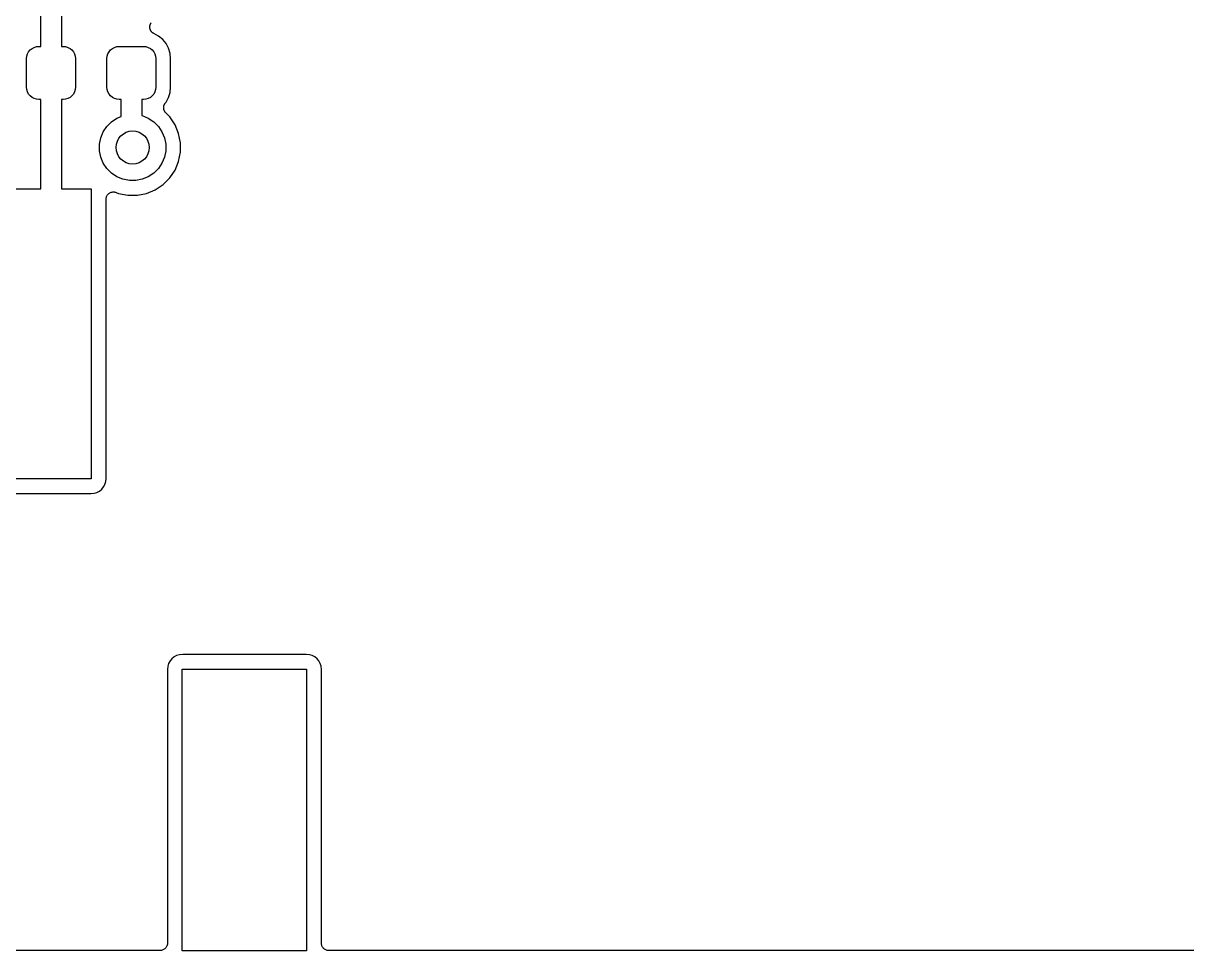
# Model space of a CAD drawing. Extents: x 1.98 to 5.9, y -3.93 to -1.98.
# Drawn here: x 3.255 to 3.808, y -3.929 to -3.488 of the extents above; entities that cross this region are included whole.
import ezdxf

# ---------------------------------------------------------------- set-up
doc = ezdxf.new("R2010")
doc.units = 0
doc.header["$MEASUREMENT"] = 0
doc.layers.add('BLACK', color=7, linetype='CONTINUOUS')

msp = doc.modelspace()

# ---------------------------------------------------------------- linework, layer by layer
at = {"layer": 'BLACK', "linetype": 'CONTINUOUS'}
for p, q in [((3.26339, -3.49921), (3.26339, -3.46281)), ((3.27323, -3.46333), (3.27323, -3.49921)), ((3.31528, -3.48964), (3.31531, -3.48948)), ((3.31531, -3.48948), (3.31533, -3.48932)), ((3.31533, -3.48932), (3.31538, -3.48915)), ((3.31538, -3.48915), (3.31542, -3.48897)), ((3.31542, -3.48897), (3.31548, -3.48882)), ((3.31548, -3.48882), (3.31553, -3.48867)), ((3.31553, -3.48867), (3.31562, -3.48851)), ((3.31562, -3.48851), (3.31569, -3.48834)), ((3.31569, -3.48834), (3.31578, -3.48821)), ((3.31578, -3.48821), (3.31585, -3.48807)), ((3.31526, -3.49), (3.31528, -3.48982)), ((3.31528, -3.49016), (3.31526, -3.49)), ((3.31527, -3.49032), (3.31528, -3.49016)), ((3.31531, -3.4905), (3.31527, -3.49032)), ((3.31528, -3.48982), (3.31528, -3.48964)), ((3.31533, -3.49068), (3.31531, -3.4905)), ((3.31537, -3.49083), (3.31533, -3.49068)), ((3.3154, -3.49099), (3.31537, -3.49083)), ((3.31547, -3.49116), (3.3154, -3.49099)), ((3.31552, -3.49134), (3.31547, -3.49116)), ((3.3156, -3.49148), (3.31552, -3.49134)), ((3.31566, -3.49163), (3.3156, -3.49148)), ((3.31575, -3.49178), (3.31566, -3.49163)), ((3.31584, -3.49194), (3.31575, -3.49178)), ((3.31594, -3.49206), (3.31584, -3.49194)), ((3.31603, -3.4922), (3.31594, -3.49206)), ((3.31616, -3.49233), (3.31603, -3.4922)), ((3.31627, -3.49247), (3.31616, -3.49233)), ((3.31639, -3.49257), (3.31627, -3.49247)), ((3.31651, -3.49269), (3.31639, -3.49257)), ((3.31665, -3.49279), (3.31651, -3.49269)), ((3.31679, -3.49291), (3.31665, -3.49279)), ((3.31694, -3.49298), (3.31679, -3.49291)), ((3.31707, -3.49308), (3.31694, -3.49298)), ((3.31711, -3.4931), (3.31707, -3.49308)), ((3.31944, -3.49434), (3.31711, -3.4931)), ((3.32138, -3.49594), (3.31944, -3.49434)), ((3.25839, -3.50091), (3.25927, -3.50019)), ((3.25927, -3.50019), (3.26028, -3.49965)), ((3.26028, -3.49965), (3.26137, -3.49932)), ((3.26137, -3.49932), (3.2625, -3.49921)), ((3.2625, -3.49921), (3.26339, -3.49921)), ((3.27323, -3.49921), (3.27411, -3.49921)), ((3.27411, -3.49921), (3.27525, -3.49932)), ((3.27525, -3.49932), (3.27634, -3.49965)), ((3.27634, -3.49965), (3.27734, -3.50019)), ((3.27734, -3.50019), (3.27822, -3.50091)), ((3.29658, -3.50091), (3.29746, -3.50019)), ((3.29746, -3.50019), (3.29847, -3.49965)), ((3.29847, -3.49965), (3.29956, -3.49932)), ((3.29956, -3.49932), (3.30069, -3.49921)), ((3.30069, -3.49921), (3.3123, -3.49921)), ((3.3123, -3.49921), (3.31344, -3.49932)), ((3.31344, -3.49932), (3.31453, -3.49965)), ((3.31453, -3.49965), (3.31553, -3.50019)), ((3.31553, -3.50019), (3.31641, -3.50091)), ((3.32298, -3.49789), (3.32138, -3.49594)), ((3.32417, -3.50011), (3.32298, -3.49789)), ((3.3249, -3.50251), (3.32417, -3.50011)), ((3.25669, -3.50502), (3.2568, -3.50389)), ((3.25669, -3.5186), (3.25669, -3.50502)), ((3.2568, -3.50389), (3.25713, -3.5028)), ((3.25713, -3.5028), (3.25767, -3.50179)), ((3.25767, -3.50179), (3.25839, -3.50091)), ((3.27822, -3.50091), (3.27894, -3.50179)), ((3.27894, -3.50179), (3.27948, -3.5028)), ((3.27948, -3.5028), (3.27981, -3.50389)), ((3.27981, -3.50389), (3.27992, -3.50502)), ((3.27992, -3.50502), (3.27992, -3.5186)), ((3.29488, -3.50502), (3.29499, -3.50389)), ((3.29488, -3.5186), (3.29488, -3.50502)), ((3.29499, -3.50389), (3.29532, -3.5028)), ((3.29532, -3.5028), (3.29586, -3.50179)), ((3.29586, -3.50179), (3.29658, -3.50091)), ((3.31641, -3.50091), (3.31713, -3.50179)), ((3.31713, -3.50179), (3.31767, -3.5028)), ((3.31767, -3.5028), (3.318, -3.50389)), ((3.318, -3.50389), (3.31811, -3.50502)), ((3.31811, -3.50502), (3.31811, -3.5186)), ((3.32516, -3.50519), (3.3249, -3.50251)), ((3.32516, -3.51843), (3.32516, -3.50519)), ((3.2568, -3.51974), (3.25669, -3.5186)), ((3.25713, -3.52082), (3.2568, -3.51974)), ((3.25767, -3.52183), (3.25713, -3.52082)), ((3.25839, -3.52271), (3.25767, -3.52183)), ((3.27894, -3.52183), (3.27822, -3.52271)), ((3.27948, -3.52082), (3.27894, -3.52183)), ((3.27981, -3.51974), (3.27948, -3.52082)), ((3.27992, -3.5186), (3.27981, -3.51974)), ((3.29499, -3.51974), (3.29488, -3.5186)), ((3.29532, -3.52082), (3.29499, -3.51974)), ((3.29586, -3.52183), (3.29532, -3.52082)), ((3.29658, -3.52271), (3.29586, -3.52183)), ((3.31713, -3.52183), (3.31641, -3.52271)), ((3.31767, -3.52082), (3.31713, -3.52183)), ((3.318, -3.51974), (3.31767, -3.52082)), ((3.31811, -3.5186), (3.318, -3.51974)), ((3.32417, -3.52352), (3.3249, -3.52111)), ((3.3249, -3.52111), (3.32516, -3.51843)), ((3.25927, -3.52343), (3.25839, -3.52271)), ((3.26028, -3.52397), (3.25927, -3.52343)), ((3.26137, -3.5243), (3.26028, -3.52397)), ((3.2625, -3.52441), (3.26137, -3.5243)), ((3.26339, -3.52441), (3.2625, -3.52441)), ((3.26339, -3.56693), (3.26339, -3.52441)), ((3.27411, -3.52441), (3.27323, -3.52441)), ((3.27323, -3.52441), (3.27323, -3.56693)), ((3.27525, -3.5243), (3.27411, -3.52441)), ((3.27634, -3.52397), (3.27525, -3.5243)), ((3.27734, -3.52343), (3.27634, -3.52397)), ((3.27822, -3.52271), (3.27734, -3.52343)), ((3.29746, -3.52343), (3.29658, -3.52271)), ((3.29847, -3.52397), (3.29746, -3.52343)), ((3.29956, -3.5243), (3.29847, -3.52397)), ((3.30069, -3.52441), (3.29956, -3.5243)), ((3.30157, -3.52441), (3.30069, -3.52441)), ((3.30157, -3.53248), (3.30157, -3.52441)), ((3.3123, -3.52441), (3.31142, -3.52441)), ((3.31142, -3.52441), (3.31142, -3.53205)), ((3.31344, -3.5243), (3.3123, -3.52441)), ((3.31453, -3.52397), (3.31344, -3.5243)), ((3.31553, -3.52343), (3.31453, -3.52397)), ((3.31641, -3.52271), (3.31553, -3.52343)), ((3.32184, -3.52834), (3.32186, -3.52818)), ((3.32186, -3.52803), (3.32189, -3.52784)), ((3.32186, -3.52818), (3.32186, -3.52803)), ((3.32189, -3.52784), (3.32191, -3.52766)), ((3.32191, -3.52766), (3.32196, -3.52751)), ((3.32196, -3.52751), (3.32199, -3.52736)), ((3.32199, -3.52736), (3.32206, -3.52719)), ((3.32206, -3.52719), (3.32212, -3.52701)), ((3.32212, -3.52701), (3.32219, -3.52687)), ((3.32219, -3.52687), (3.32226, -3.52672)), ((3.32226, -3.52672), (3.32236, -3.52657)), ((3.32236, -3.52657), (3.32245, -3.52641)), ((3.32245, -3.52641), (3.32255, -3.52629)), ((3.32255, -3.52629), (3.32263, -3.52616)), ((3.32263, -3.52616), (3.32298, -3.52574)), ((3.32298, -3.52574), (3.32417, -3.52352)), ((3.29705, -3.53501), (3.29963, -3.53329)), ((3.29963, -3.53329), (3.30157, -3.53248)), ((3.31142, -3.53205), (3.31168, -3.5321)), ((3.31168, -3.5321), (3.31455, -3.53329)), ((3.31455, -3.53329), (3.31713, -3.53501)), ((3.32186, -3.52852), (3.32184, -3.52834)), ((3.32186, -3.52871), (3.32186, -3.52852)), ((3.32189, -3.52886), (3.32186, -3.52871)), ((3.3219, -3.52902), (3.32189, -3.52886)), ((3.32195, -3.5292), (3.3219, -3.52902)), ((3.32199, -3.52938), (3.32195, -3.5292)), ((3.32205, -3.52953), (3.32199, -3.52938)), ((3.32209, -3.52968), (3.32205, -3.52953)), ((3.32218, -3.52984), (3.32209, -3.52968)), ((3.32225, -3.53001), (3.32218, -3.52984)), ((3.32233, -3.53014), (3.32225, -3.53001)), ((3.3224, -3.53028), (3.32233, -3.53014)), ((3.32252, -3.53043), (3.3224, -3.53028)), ((3.32262, -3.53058), (3.32252, -3.53043)), ((3.32273, -3.53069), (3.32262, -3.53058)), ((3.32283, -3.53082), (3.32273, -3.53069)), ((3.32287, -3.53085), (3.32283, -3.53082)), ((3.32476, -3.53274), (3.32287, -3.53085)), ((3.32725, -3.53647), (3.32476, -3.53274)), ((3.29313, -3.53978), (3.29485, -3.53721)), ((3.29485, -3.53721), (3.29705, -3.53501)), ((3.31713, -3.53501), (3.31932, -3.53721)), ((3.31932, -3.53721), (3.32104, -3.53978)), ((3.32896, -3.54061), (3.32725, -3.53647)), ((3.29134, -3.54569), (3.29194, -3.54265)), ((3.29194, -3.54265), (3.29313, -3.53978)), ((3.32104, -3.53978), (3.32223, -3.54265)), ((3.32223, -3.54265), (3.32283, -3.54569)), ((3.32983, -3.545), (3.32896, -3.54061)), ((3.29134, -3.5488), (3.29134, -3.54569)), ((3.29194, -3.55184), (3.29134, -3.5488)), ((3.32283, -3.5488), (3.32223, -3.55184)), ((3.32283, -3.54569), (3.32283, -3.5488)), ((3.32896, -3.55388), (3.32983, -3.54948)), ((3.32983, -3.54948), (3.32983, -3.545)), ((3.29313, -3.5547), (3.29194, -3.55184)), ((3.29485, -3.55728), (3.29313, -3.5547)), ((3.32104, -3.5547), (3.31932, -3.55728)), ((3.32223, -3.55184), (3.32104, -3.5547)), ((3.32725, -3.55802), (3.32896, -3.55388)), ((3.29705, -3.55948), (3.29485, -3.55728)), ((3.29963, -3.5612), (3.29705, -3.55948)), ((3.30249, -3.56239), (3.29963, -3.5612)), ((3.31455, -3.5612), (3.31168, -3.56239)), ((3.31713, -3.55948), (3.31455, -3.5612)), ((3.31932, -3.55728), (3.31713, -3.55948)), ((3.32476, -3.56175), (3.32725, -3.55802)), ((3.30554, -3.56299), (3.30249, -3.56239)), ((3.30864, -3.56299), (3.30554, -3.56299)), ((3.31168, -3.56239), (3.30864, -3.56299)), ((3.31786, -3.5674), (3.32159, -3.56491)), ((3.32159, -3.56491), (3.32476, -3.56175)), ((3.24803, -3.56693), (3.26339, -3.56693)), ((3.27323, -3.56693), (3.2874, -3.56693)), ((3.2874, -3.56693), (3.2874, -3.70472)), ((3.29445, -3.57182), (3.29449, -3.5715)), ((3.29445, -3.57184), (3.29445, -3.57182)), ((3.29445, -3.57187), (3.29445, -3.57184)), ((3.29445, -3.57184), (3.29445, -3.57184)), ((3.29445, -3.57184), (3.29445, -3.57184)), ((3.29445, -3.70455), (3.29445, -3.57187)), ((3.29449, -3.5715), (3.29453, -3.57116)), ((3.29453, -3.57114), (3.29463, -3.57083)), ((3.29453, -3.57115), (3.29453, -3.57114)), ((3.29453, -3.57116), (3.29453, -3.57115)), ((3.29463, -3.57083), (3.29473, -3.57051)), ((3.29473, -3.5705), (3.29474, -3.57049)), ((3.29473, -3.57051), (3.29473, -3.5705)), ((3.29474, -3.57049), (3.2949, -3.5702)), ((3.2949, -3.5702), (3.29505, -3.56991)), ((3.29505, -3.56991), (3.29506, -3.5699)), ((3.29506, -3.56989), (3.29528, -3.56964)), ((3.29506, -3.5699), (3.29506, -3.56989)), ((3.29528, -3.56964), (3.29549, -3.56938)), ((3.29549, -3.56938), (3.2955, -3.56938)), ((3.2955, -3.56937), (3.29576, -3.56916)), ((3.2955, -3.56938), (3.2955, -3.56937)), ((3.29576, -3.56916), (3.29602, -3.56895)), ((3.29602, -3.56895), (3.29603, -3.56895)), ((3.29603, -3.56895), (3.29604, -3.56894)), ((3.29604, -3.56894), (3.29633, -3.56879)), ((3.29633, -3.56879), (3.29662, -3.56863)), ((3.29662, -3.56863), (3.29663, -3.56863)), ((3.29663, -3.56863), (3.29664, -3.56863)), ((3.29664, -3.56863), (3.29696, -3.56853)), ((3.29696, -3.56853), (3.29728, -3.56844)), ((3.29728, -3.56844), (3.29729, -3.56844)), ((3.29729, -3.56844), (3.2973, -3.56843)), ((3.2973, -3.56843), (3.29762, -3.5684)), ((3.29762, -3.5684), (3.29796, -3.56837)), ((3.29796, -3.56837), (3.29797, -3.56837)), ((3.29797, -3.56837), (3.29798, -3.56837)), ((3.29798, -3.56837), (3.29831, -3.56841)), ((3.29831, -3.56841), (3.29864, -3.56844)), ((3.29864, -3.56844), (3.29865, -3.56844)), ((3.29865, -3.56844), (3.29866, -3.56844)), ((3.29866, -3.56844), (3.29897, -3.56854)), ((3.29897, -3.56854), (3.29929, -3.56864)), ((3.29929, -3.56864), (3.30045, -3.56912)), ((3.30045, -3.56912), (3.30485, -3.56999)), ((3.30485, -3.56999), (3.30933, -3.56999)), ((3.30933, -3.56999), (3.31372, -3.56912)), ((3.31372, -3.56912), (3.31786, -3.5674)), ((3.2874, -3.70472), (3.24803, -3.70472)), ((3.2943, -3.7061), (3.29445, -3.70455)), ((3.29009, -3.71122), (3.29131, -3.71057)), ((3.29131, -3.71057), (3.29238, -3.7097)), ((3.29238, -3.7097), (3.29325, -3.70863)), ((3.29325, -3.70863), (3.2939, -3.70742)), ((3.2939, -3.70742), (3.2943, -3.7061)), ((3.2482, -3.71178), (3.28723, -3.71178)), ((3.28723, -3.71178), (3.28877, -3.71162)), ((3.28877, -3.71162), (3.29009, -3.71122)), ((3.32421, -3.79258), (3.32381, -3.7939)), ((3.32486, -3.79137), (3.32421, -3.79258)), ((3.32573, -3.7903), (3.32486, -3.79137)), ((3.3268, -3.78943), (3.32573, -3.7903)), ((3.32802, -3.78878), (3.3268, -3.78943)), ((3.32934, -3.78838), (3.32802, -3.78878)), ((3.33088, -3.78822), (3.32934, -3.78838)), ((3.38959, -3.78822), (3.33088, -3.78822)), ((3.39114, -3.78838), (3.38959, -3.78822)), ((3.39246, -3.78878), (3.39114, -3.78838)), ((3.39367, -3.78943), (3.39246, -3.78878)), ((3.39474, -3.7903), (3.39367, -3.78943)), ((3.39561, -3.79137), (3.39474, -3.7903)), ((3.39626, -3.79258), (3.39561, -3.79137)), ((3.39666, -3.7939), (3.39626, -3.79258)), ((3.32381, -3.7939), (3.32366, -3.79545)), ((3.32366, -3.79545), (3.32366, -3.92552)), ((3.33071, -3.92913), (3.33071, -3.79528)), ((3.33071, -3.79528), (3.38976, -3.79528)), ((3.38976, -3.79528), (3.38976, -3.92913)), ((3.39681, -3.79545), (3.39666, -3.7939)), ((3.39681, -3.92552), (3.39681, -3.79545)), ((3.32358, -3.92625), (3.32348, -3.92656)), ((3.32359, -3.92623), (3.32358, -3.92624)), ((3.32358, -3.92624), (3.32358, -3.92625)), ((3.32362, -3.9259), (3.32359, -3.92623)), ((3.32366, -3.92557), (3.32362, -3.9259)), ((3.32366, -3.92552), (3.32366, -3.92555)), ((3.32366, -3.92555), (3.32366, -3.92555)), ((3.32366, -3.92555), (3.32366, -3.92555)), ((3.32366, -3.92555), (3.32366, -3.92557)), ((3.39685, -3.92585), (3.39681, -3.92552)), ((3.39688, -3.92618), (3.39685, -3.92585)), ((3.39688, -3.92619), (3.39688, -3.92618)), ((3.39688, -3.9262), (3.39688, -3.92619)), ((3.39698, -3.92652), (3.39688, -3.9262)), ((3.32016, -3.92902), (3.13653, -3.92902)), ((3.32049, -3.92899), (3.32016, -3.92902)), ((3.32081, -3.92896), (3.32049, -3.92899)), ((3.32083, -3.92896), (3.32081, -3.92896)), ((3.32084, -3.92896), (3.32083, -3.92896)), ((3.32115, -3.92886), (3.32084, -3.92896)), ((3.32147, -3.92877), (3.32115, -3.92886)), ((3.32148, -3.92876), (3.32147, -3.92877)), ((3.32149, -3.92876), (3.32148, -3.92876)), ((3.32178, -3.9286), (3.32149, -3.92876)), ((3.32207, -3.92845), (3.32178, -3.9286)), ((3.32208, -3.92844), (3.32207, -3.92845)), ((3.32209, -3.92844), (3.32208, -3.92844)), ((3.32235, -3.92823), (3.32209, -3.92844)), ((3.32261, -3.92802), (3.32235, -3.92823)), ((3.32262, -3.92801), (3.32261, -3.92801)), ((3.32261, -3.92801), (3.32261, -3.92802)), ((3.32283, -3.92776), (3.32262, -3.92801)), ((3.32305, -3.9275), (3.32283, -3.92776)), ((3.32306, -3.92748), (3.32305, -3.92749)), ((3.32305, -3.92749), (3.32305, -3.9275)), ((3.32322, -3.92719), (3.32306, -3.92748)), ((3.32337, -3.9269), (3.32322, -3.92719)), ((3.32338, -3.92689), (3.32337, -3.9269)), ((3.32348, -3.92656), (3.32338, -3.92688)), ((3.32338, -3.92688), (3.32338, -3.92689)), ((3.38976, -3.92913), (3.33071, -3.92913)), ((3.39707, -3.92683), (3.39698, -3.92652)), ((3.39708, -3.92685), (3.39707, -3.92683)), ((3.39708, -3.92686), (3.39708, -3.92685)), ((3.39723, -3.92715), (3.39708, -3.92686)), ((3.39739, -3.92744), (3.39723, -3.92715)), ((3.39739, -3.92745), (3.39739, -3.92744)), ((3.3974, -3.92746), (3.39739, -3.92745)), ((3.39761, -3.92772), (3.3974, -3.92746)), ((3.39781, -3.92797), (3.39761, -3.92772)), ((3.39782, -3.92798), (3.39781, -3.92797)), ((3.39783, -3.92799), (3.39782, -3.92798)), ((3.39808, -3.9282), (3.39783, -3.92799)), ((3.39834, -3.92841), (3.39808, -3.9282)), ((3.39835, -3.92842), (3.39834, -3.92841)), ((3.39836, -3.92843), (3.39835, -3.92842)), ((3.39865, -3.92858), (3.39836, -3.92843)), ((3.39894, -3.92874), (3.39865, -3.92858)), ((3.39895, -3.92874), (3.39894, -3.92874)), ((3.39896, -3.92875), (3.39895, -3.92874)), ((3.39928, -3.92885), (3.39896, -3.92875)), ((3.39959, -3.92895), (3.39928, -3.92885)), ((3.3996, -3.92895), (3.39959, -3.92895)), ((3.39961, -3.92895), (3.3996, -3.92895)), ((3.39994, -3.92899), (3.39961, -3.92895)), ((3.40027, -3.92902), (3.39994, -3.92899)), ((3.40029, -3.92902), (3.40027, -3.92902)), ((3.40031, -3.92902), (3.40029, -3.92902)), ((3.40029, -3.92902), (3.40029, -3.92902)), ((3.40029, -3.92902), (3.40029, -3.92902)), ((5.89403, -3.92902), (3.40031, -3.92902))]:
    msp.add_line(p, q, dxfattribs=at)
at = {"layer": 'BLACK'}
msp.add_circle((3.30709, -3.54724), 0.00787, dxfattribs=at)

doc.saveas('drawing.dxf')
